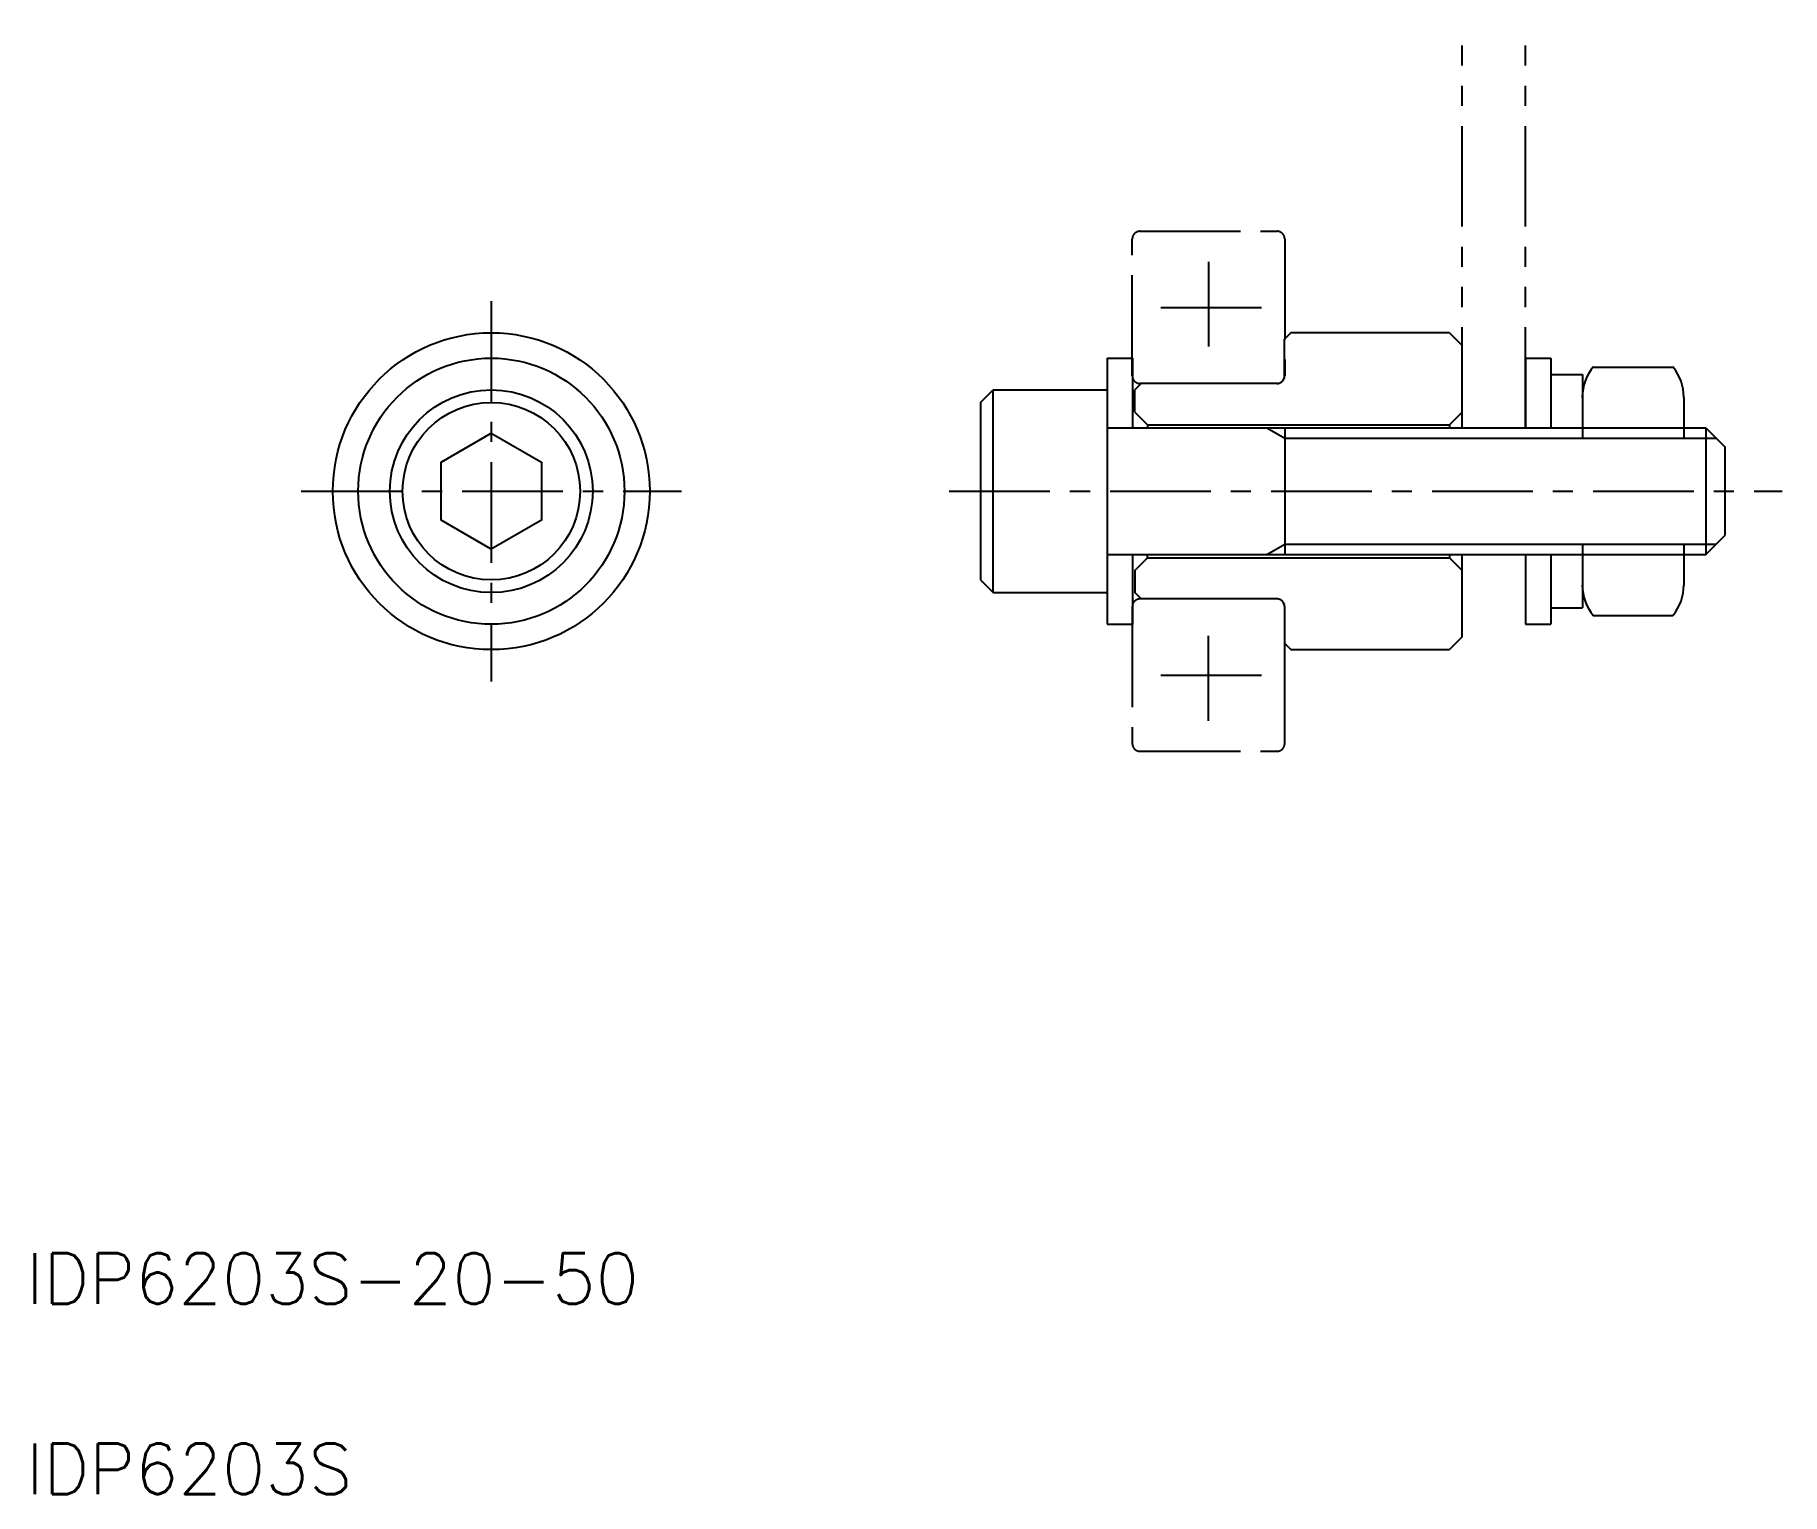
# Model space of a CAD drawing. Extents: x 11 to 149, y 10 to 125.
import ezdxf

# ---------------------------------------------------------------- set-up
doc = ezdxf.new("R2010")
doc.units = 0
doc.header["$LTSCALE"] = 0.25
doc.linetypes.add('CENTER', pattern=[50.8, 31.75, -6.35, 6.35, -6.35])
doc.linetypes.add('PHANTOM', pattern=[63.5, 31.75, -6.35, 6.35, -6.35, 6.35, -6.35])
doc.layers.get('0').update_dxf_attribs({"linetype": 'CONTINUOUS'})
doc.layers.add('CENTER', color=1, linetype='CENTER')
doc.styles.get("Standard").update_dxf_attribs({"font": 'txt', "bigfont": 'BIGFONT'})

msp = doc.modelspace()

# ---------------------------------------------------------------- linework, layer by layer
at = {"color": 3, "linetype": 'PHANTOM'}
for p, q in [((123.27, 94.12), (123.27, 125.12)), ((128.27, 94.12), (128.27, 125.12)), ((103.27, 107.22), (103.27, 100.54)), ((99.51, 103.62), (107.72, 103.62)), ((103.27, 71.01), (103.27, 77.7)), ((99.51, 74.61), (107.72, 74.61))]:
    msp.add_line(p, q, dxfattribs=at)
for p, q in [((109.77, 101.62), (109.27, 101.12)), ((109.27, 98.22), (109.27, 101.12)), ((122.27, 101.62), (109.77, 101.62)), ((122.27, 101.62), (123.27, 100.62)), ((95.27, 99.62), (95.27, 78.62)), ((95.27, 99.62), (97.27, 99.62)), ((97.27, 99.62), (97.27, 94.12)), ((123.27, 94.12), (123.27, 100.62)), ((128.27, 99.62), (128.27, 94.12)), ((128.27, 99.62), (130.27, 99.62)), ((130.27, 99.62), (130.27, 94.12)), ((130.27, 98.32), (132.77, 98.32)), ((132.77, 98.32), (132.77, 93.3)), ((133.62, 98.92), (139.91, 98.92)), ((85.27, 96.12), (86.27, 97.12)), ((86.27, 81.12), (86.27, 97.12)), ((86.27, 97.12), (95.27, 97.12)), ((97.97, 97.62), (97.47, 97.12)), ((97.47, 95.37), (97.47, 97.12)), ((108.67, 97.62), (97.97, 97.62)), ((140.77, 96.52), (140.77, 93.3)), ((85.27, 96.12), (85.27, 82.12)), ((97.47, 95.37), (98.47, 94.37)), ((123.27, 95.37), (122.27, 94.37)), ((95.27, 94.12), (142.51, 94.12)), ((98.47, 94.37), (122.27, 94.37)), ((98.47, 94.37), (98.47, 94.12)), ((109.29, 94.12), (109.29, 84.12)), ((122.27, 94.37), (122.27, 94.12)), ((142.51, 94.12), (142.51, 84.12)), ((142.51, 94.12), (144.01, 92.62)), ((144.01, 92.62), (144.01, 85.62)), ((86.27, 89.12), (86.27, 89.12)), ((142.51, 84.12), (144.01, 85.62)), ((86.27, 85.12), (86.27, 85.12)), ((95.27, 84.12), (142.51, 84.12)), ((97.27, 84.12), (97.27, 78.62)), ((98.47, 83.87), (98.47, 84.12)), ((122.27, 84.12), (122.27, 83.87)), ((123.27, 77.62), (123.27, 84.12)), ((128.27, 84.12), (128.27, 78.62)), ((130.27, 84.12), (130.27, 78.62)), ((132.77, 84.93), (132.77, 79.92)), ((140.77, 84.93), (140.77, 81.72)), ((97.47, 82.87), (98.47, 83.87)), ((97.47, 82.87), (97.47, 81.12)), ((98.47, 83.87), (122.27, 83.87)), ((122.27, 83.87), (123.27, 82.87)), ((85.27, 82.12), (86.27, 81.12)), ((86.27, 81.12), (95.27, 81.12)), ((97.97, 80.62), (97.47, 81.12)), ((108.67, 80.62), (97.97, 80.62)), ((109.27, 80.02), (109.27, 77.12)), ((95.27, 78.62), (97.27, 78.62)), ((128.27, 78.62), (130.27, 78.62)), ((130.27, 79.92), (132.77, 79.92)), ((133.62, 79.32), (139.91, 79.32)), ((123.27, 77.62), (122.27, 76.62)), ((109.27, 77.12), (109.77, 76.62)), ((109.77, 76.62), (122.27, 76.62))]:
    msp.add_line(p, q)
at = {"color": 3, "linetype": 'CONTINUOUS'}
for p, q in [((107.88, 94.12), (109.29, 93.3)), ((109.29, 93.3), (143.32, 93.3)), ((107.88, 84.12), (109.29, 84.93)), ((109.29, 84.93), (143.32, 84.93))]:
    msp.add_line(p, q, dxfattribs=at)
at = {"color": 3, "linetype": 'PHANTOM'}
for points in [[(108.68, 97.62), (97.86, 97.62, -0.414214), (97.26, 98.22), (97.26, 109.03, -0.414214), (97.86, 109.63), (108.68, 109.63, -0.414214), (109.28, 109.03), (109.28, 98.22, -0.414214)], [(108.68, 80.62), (97.86, 80.62, 0.414214), (97.26, 80.02), (97.26, 69.2, 0.414214), (97.86, 68.6), (108.68, 68.6, 0.414214), (109.28, 69.2), (109.28, 80.02, 0.414214)]]:
    msp.add_lwpolyline(points, format="xyb", close=True, dxfattribs=at)
msp.add_lwpolyline([(42.73, 86.83), (42.73, 91.4), (46.69, 93.69), (50.65, 91.4), (50.65, 86.83), (46.69, 84.54), (42.73, 86.83)])
for radius in [12.5, 10.5, 8, 7]:
    msp.add_circle((46.69, 89.12), radius)
for centre, radius, start, end in [((108.67, 98.22), 0.6, 270, 0), ((136.55, 96.52), 3.79, 140.6618, 180.0186), ((136.98, 96.52), 3.79, 359.9814, 39.3382), ((136.55, 81.72), 3.79, 179.9814, 219.3382), ((136.98, 81.72), 3.79, 320.6617, 0.0186), ((108.67, 80.02), 0.6, 0, 90)]:
    msp.add_arc(centre, radius, start, end)
at = {"layer": 'CENTER', "color": 1, "linetype": 'CENTER'}
for p, q in [((46.69, 104.12), (46.69, 74.12)), ((31.69, 89.12), (61.69, 89.12)), ((82.81, 89.12), (148.52, 89.12))]:
    msp.add_line(p, q, dxfattribs=at)

# ---------------------------------------------------------------- texts
for s, p in [('IDP6203S-20-50', (10, 25)), ('IDP6203S', (10, 10))]:
    msp.add_text(s, height=4).set_placement(p)

doc.saveas('drawing.dxf')
